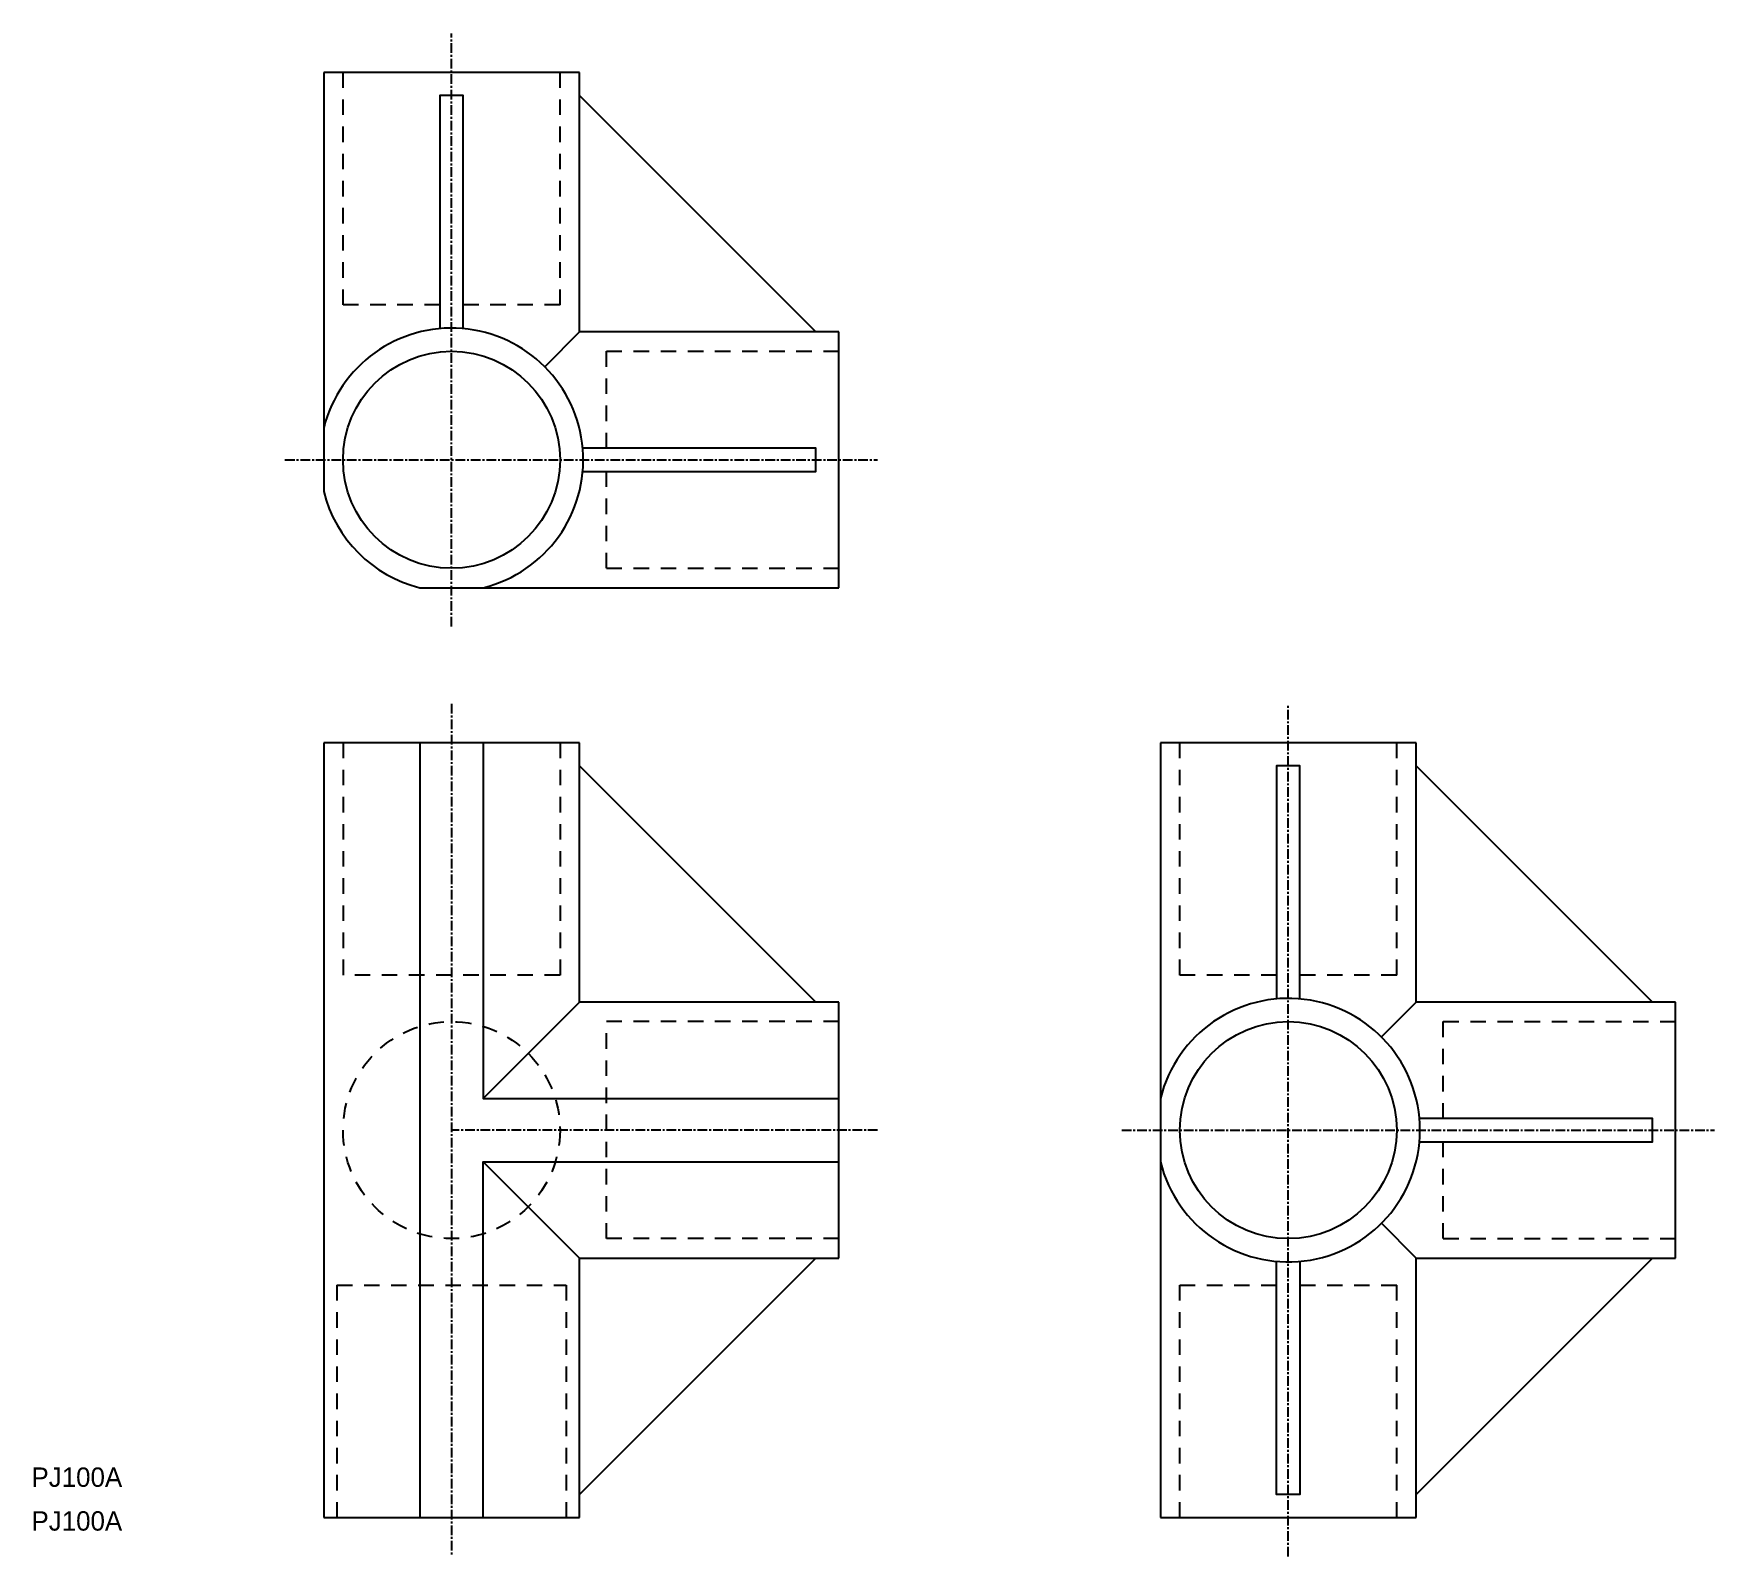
# Model space of a CAD drawing. Extents: x 26 to 243, y 41 to 237.
import ezdxf

# ---------------------------------------------------------------- set-up
doc = ezdxf.new("R2010")
doc.units = 0
doc.linetypes.add('CENTER', pattern=[2, 1.25, -0.25, 0.25, -0.25])
doc.linetypes.add('DASHED', pattern=[3.5, 2, -1.5])
doc.layers.get('0').update_dxf_attribs({"linetype": 'CONTINUOUS'})
doc.layers.add('CENTER', color=1, linetype='CENTER')

msp = doc.modelspace()

# ---------------------------------------------------------------- linework, layer by layer
at = {"color": 7, "linetype": 'CONTINUOUS'}
for p, q in [((63.86, 232.17), (63.86, 178.08)), ((96.86, 232.17), (63.86, 232.17)), ((96.86, 198.67), (96.86, 232.17)), ((96.86, 229.17), (127.36, 198.67)), ((96.86, 198.67), (92.38, 194.19)), ((130.36, 198.67), (96.86, 198.67)), ((130.36, 165.67), (130.36, 198.67)), ((76.27, 165.67), (130.36, 165.67)), ((63.86, 145.67), (63.86, 45.67)), ((96.86, 145.67), (63.86, 145.67)), ((76.27, 145.67), (76.27, 45.67)), ((96.86, 112.17), (96.86, 145.67)), ((171.86, 145.67), (171.86, 45.67)), ((204.86, 145.67), (171.86, 145.67)), ((204.86, 112.17), (204.86, 145.67)), ((96.86, 142.67), (127.36, 112.17)), ((204.86, 142.67), (235.36, 112.17)), ((96.86, 112.17), (84.45, 99.76)), ((130.36, 112.17), (96.86, 112.17)), ((130.36, 79.17), (130.36, 112.17)), ((204.86, 112.17), (200.38, 107.69)), ((238.36, 112.17), (204.86, 112.17)), ((238.36, 79.17), (238.36, 112.17)), ((96.86, 79.17), (84.45, 91.58)), ((204.86, 79.17), (200.38, 83.65)), ((96.86, 48.67), (127.36, 79.17)), ((96.86, 45.67), (96.86, 79.17)), ((96.86, 79.17), (130.36, 79.17)), ((204.86, 48.67), (235.36, 79.17)), ((204.86, 45.67), (204.86, 79.17)), ((204.86, 79.17), (238.36, 79.17)), ((63.86, 45.67), (96.86, 45.67)), ((171.86, 45.67), (204.86, 45.67))]:
    msp.add_line(p, q, dxfattribs=at)
at = {"color": 3, "linetype": 'DASHED'}
for p, q in [((78.86, 202.17), (66.36, 202.17)), ((94.36, 202.17), (81.86, 202.17)), ((100.36, 183.67), (100.36, 196.17)), ((100.36, 168.17), (100.36, 180.67)), ((94.36, 115.67), (66.36, 115.67)), ((186.86, 115.67), (174.36, 115.67)), ((202.36, 115.67), (189.86, 115.67)), ((100.36, 81.67), (100.36, 109.67)), ((208.36, 97.17), (208.36, 109.67)), ((208.36, 81.67), (208.36, 94.17)), ((65.56, 75.67), (95.16, 75.67)), ((174.36, 75.67), (186.86, 75.67)), ((189.86, 75.67), (202.36, 75.67))]:
    msp.add_line(p, q, dxfattribs=at)
at = {"color": 7, "linetype": 'CONTINUOUS'}
for points in [[(81.86, 199.1), (81.86, 229.17), (78.86, 229.17), (78.86, 199.1)], [(97.29, 180.67), (127.36, 180.67), (127.36, 183.67), (97.29, 183.67)], [(84.45, 145.67), (84.45, 99.76), (130.36, 99.76)], [(189.86, 112.6), (189.86, 142.67), (186.86, 142.67), (186.86, 112.6)], [(84.45, 45.67), (84.45, 91.58), (130.36, 91.58)], [(189.86, 78.73), (189.86, 48.67), (186.86, 48.67), (186.86, 78.73)]]:
    msp.add_lwpolyline(points, dxfattribs=at)
msp.add_lwpolyline([(205.29, 94.17), (235.36, 94.17), (235.36, 97.17), (205.29, 97.17)])
for centre in [(80.36, 182.17), (188.36, 95.67)]:
    msp.add_circle(centre, 14, dxfattribs=at)
at = {"color": 3, "linetype": 'DASHED'}
msp.add_circle((80.36, 95.67), 14, dxfattribs=at)
at = {"color": 7, "linetype": 'CONTINUOUS'}
for centre, start, end in [((80.36, 182.17), 283.9306, 166.0694), ((80.36, 182.17), 193.9306, 256.0694), ((188.36, 95.67), 193.9306, 166.0694)]:
    msp.add_arc(centre, 17, start, end, dxfattribs=at)
at = {"layer": 'CENTER', "color": 1, "linetype": 'CENTER'}
for p, q in [((80.36, 160.67), (80.36, 237.17)), ((58.86, 182.17), (135.36, 182.17)), ((80.36, 150.67), (80.36, 40.67)), ((188.36, 40.67), (188.36, 150.67)), ((135.36, 95.67), (80.36, 95.67)), ((166.86, 95.67), (243.36, 95.67))]:
    msp.add_line(p, q, dxfattribs=at)
at = {"layer": 'CENTER', "color": 3, "linetype": 'DASHED'}
for p, q in [((66.36, 202.17), (66.36, 232.17)), ((94.36, 202.17), (94.36, 232.17)), ((100.36, 196.17), (130.36, 196.17)), ((100.36, 168.17), (130.36, 168.17)), ((66.36, 145.67), (66.36, 115.67)), ((94.36, 145.67), (94.36, 115.67)), ((174.36, 115.67), (174.36, 145.67)), ((202.36, 115.67), (202.36, 145.67)), ((130.36, 109.67), (100.36, 109.67)), ((208.36, 109.67), (238.36, 109.67)), ((130.36, 81.67), (100.36, 81.67)), ((208.36, 81.67), (238.36, 81.67)), ((65.56, 75.67), (65.56, 45.67)), ((95.16, 75.67), (95.16, 45.67)), ((174.36, 45.67), (174.36, 75.67)), ((202.36, 45.67), (202.36, 75.67))]:
    msp.add_line(p, q, dxfattribs=at)

# ---------------------------------------------------------------- texts
at = {"color": 7, "linetype": 'CONTINUOUS'}
for p in [(26.14, 49.64), (26.14, 43.99)]:
    msp.add_text('PJ100A', height=2.5, dxfattribs=at).set_placement(p)

doc.saveas('drawing.dxf')
